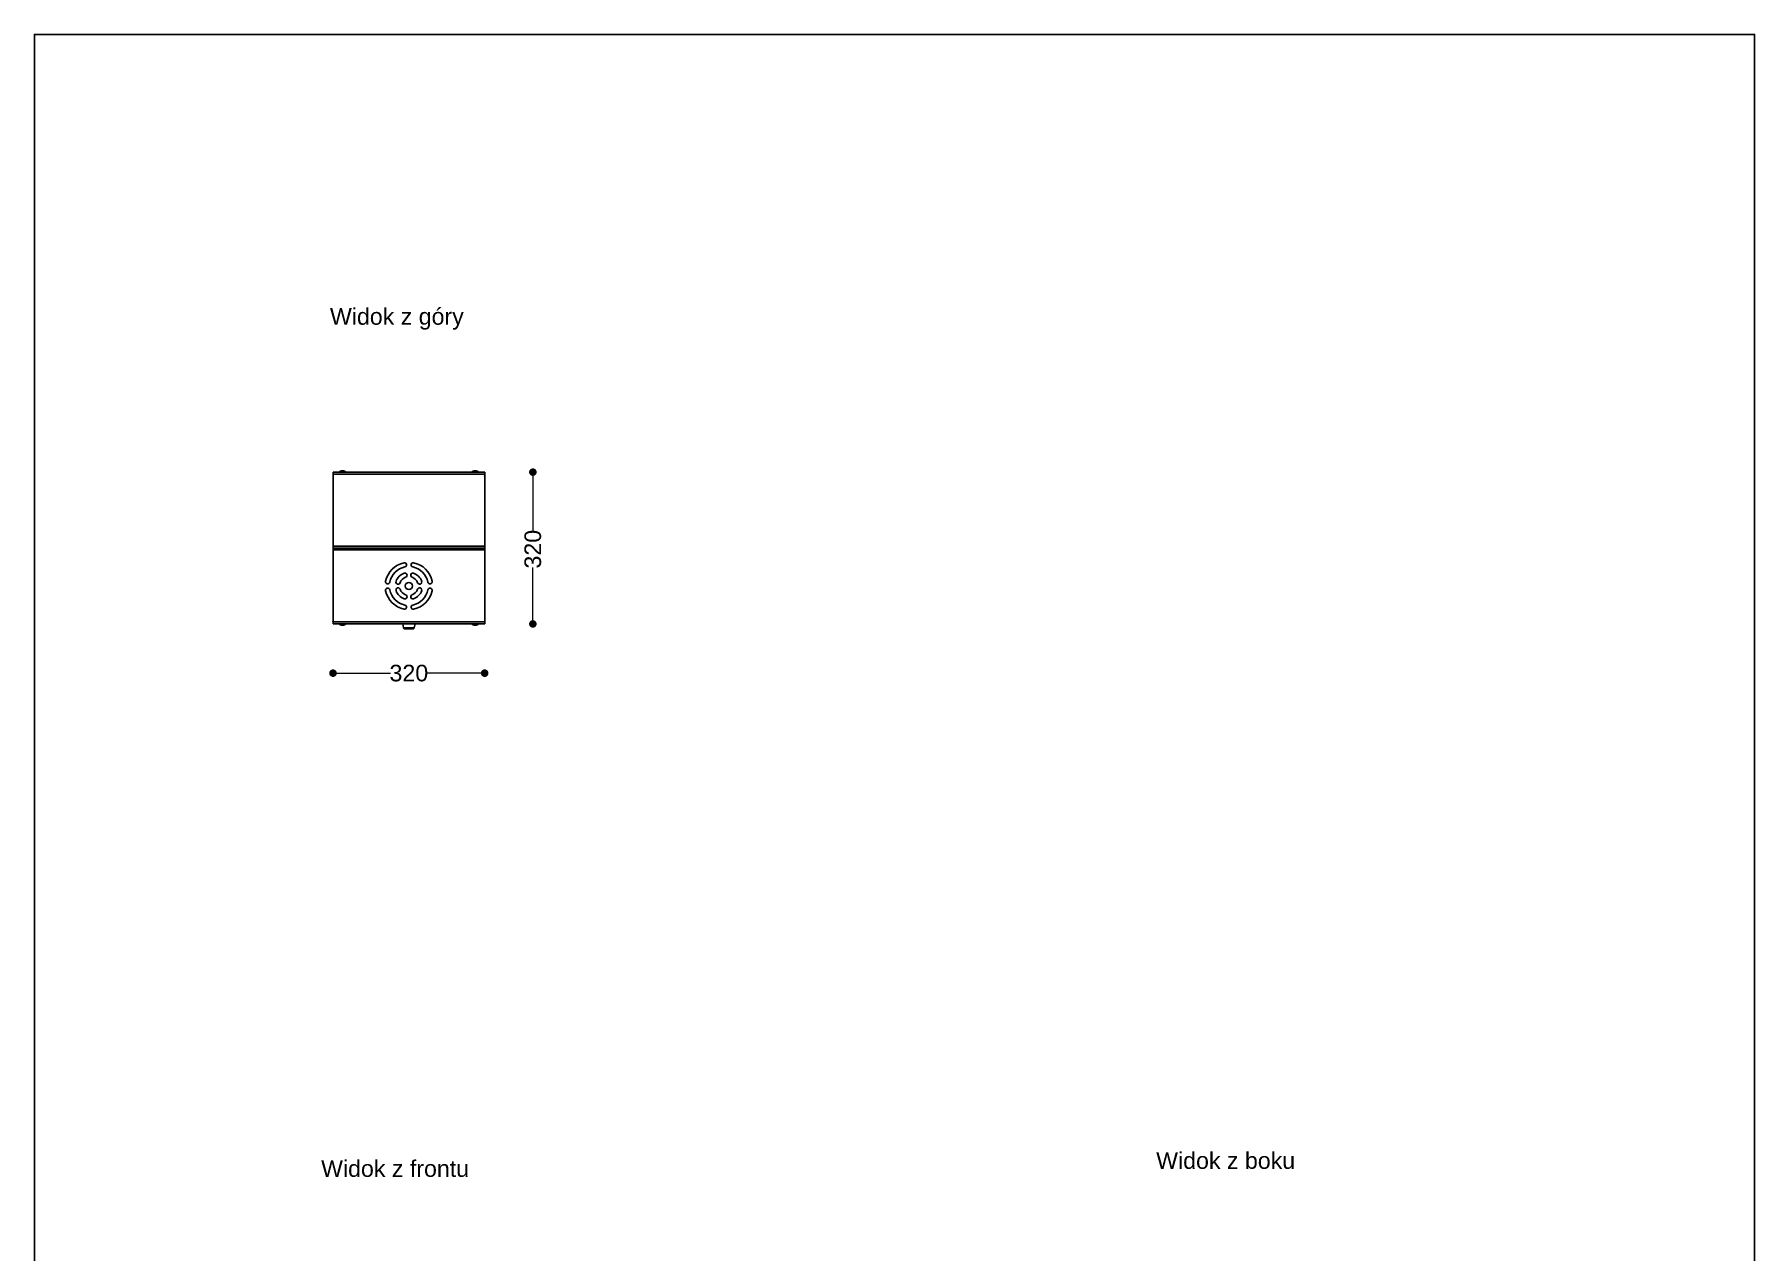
# Model space of a CAD drawing. Header units: millimetres. Extents: x 10366 to 13995, y 24552 to 29685.
# Drawn here: x 10366 to 13995, y 27119 to 29685 of the extents above; entities that cross this region are included whole.
import ezdxf

# ---------------------------------------------------------------- set-up
doc = ezdxf.new("R2010")
doc.units = ezdxf.units.MM
doc.header["$LTSCALE"] = 3
doc.layers.add('Default', color=7, linetype='Continuous')
doc.styles.get("Standard").update_dxf_attribs({"font": 'arial.ttf'})
doc.dimstyles.new('MATEUSZ', dxfattribs={"dimtxt": 35, "dimasz": 16, "dimexe": 0.18, "dimexo": 0.0625, "dimgap": 0.09, "dimtad": 0, "dimdec": 0, "dimdsep": 46, "dimtxsty": 'Standard', "dimblk": 'DOT', "dimcen": 0.09, "dimse1": 1, "dimse2": 1, "dimadec": 0, "dimazin": 0, "dimtfac": 1, "dimtdec": 0, "dimtofl": 0, "dimtmove": 0, "dimatfit": 3, "dimfxl": 1, "dimtolj": 1, "dimtzin": 0, "dimlwd": 9, "dimlwe": 9, "dimarcsym": 0})

# ---------------------------------------------------------------- blocks, each defined once
blk = doc.blocks.new('_Dot')
at = {"color": 0, "linetype": 'ByBlock', "lineweight": -2}
blk.add_line((-0.5, 0), (-1, 0), dxfattribs=at)
at = {"color": 0, "linetype": 'ByBlock', "const_width": 0.5}
blk.add_lwpolyline([(-0.25, 0, 1), (0.25, 0, 1)], format="xyb", close=True, dxfattribs=at)
blk = doc.blocks.new('*D19')
at = {"color": 0, "lineweight": 9, "transparency": 16777216}
for p, q in [((11012.1, 28338), (11117.4, 28338)), ((11300.1, 28338), (11194.7, 28338))]:
    blk.add_line(p, q, dxfattribs=at)
at = {"layer": 'Defpoints', "color": 0, "transparency": 16777216}
for p in [(10996.1, 28441.8), (11316.1, 28441.8), (11316.1, 28338)]:
    blk.add_point(p, dxfattribs=at)
at = {"color": 0, "lineweight": 9, "transparency": 16777216, "xscale": 16, "yscale": 16, "zscale": 16, "rotation": 180}
blk.add_blockref('_Dot', (10996.1, 28338), dxfattribs=at)
at = {"color": 0, "lineweight": 9, "transparency": 16777216, "xscale": 16, "yscale": 16, "zscale": 16}
blk.add_blockref('_Dot', (11316.1, 28338), dxfattribs=at)
at = {"color": 0, "transparency": 16777216, "insert": (11156.1, 28338), "char_height": 35, "attachment_point": 5}
blk.add_mtext('\\A1;320', dxfattribs=at)
blk = doc.blocks.new('*D20')
at = {"color": 0, "lineweight": 9, "transparency": 16777216}
for p, q in [((11417.7, 28745.8), (11417.7, 28638.1)), ((11417.7, 28457.8), (11417.7, 28560.7))]:
    blk.add_line(p, q, dxfattribs=at)
at = {"layer": 'Defpoints', "color": 0, "transparency": 16777216}
for p in [(11316.1, 28761.8), (11316.1, 28441.8), (11417.7, 28441.8)]:
    blk.add_point(p, dxfattribs=at)
at = {"color": 0, "lineweight": 9, "transparency": 16777216, "xscale": 16, "yscale": 16, "zscale": 16}
for p, rotation in [((11417.7, 28761.8), 90), ((11417.7, 28441.8), 270)]:
    blk.add_blockref('_Dot', p, dxfattribs=dict(at, rotation=rotation))
at = {"color": 0, "transparency": 16777216, "insert": (11417.7, 28599.4), "char_height": 35, "attachment_point": 5, "rotation": 90}
blk.add_mtext('\\A1;320', dxfattribs=at)

msp = doc.modelspace()

# ---------------------------------------------------------------- linework, layer by layer
msp.add_lwpolyline([(10366.2, 24552.5), (10366.2, 29684.6), (13995, 29684.6), (13995, 24552.5)], close=True)
at = {"layer": 'Default'}
for p, q in [((10996.1, 28761.8), (11316.1, 28761.8)), ((10996.1, 28757.7), (10996.1, 28606)), ((10996.1, 28757.7), (11316.1, 28757.7)), ((11009.6, 28761.8), (11009.6, 28762.8)), ((11022.6, 28762.8), (11022.6, 28761.8)), ((11289.6, 28761.8), (11289.6, 28762.8)), ((11302.6, 28762.8), (11302.6, 28761.8)), ((11316.1, 28606), (11316.1, 28757.7)), ((10996.1, 28606), (11316.1, 28606)), ((11316.1, 28601.8), (10996.1, 28601.8)), ((10996.1, 28601.8), (11316.1, 28601.8)), ((11316.1, 28597.7), (10996.1, 28597.7)), ((10996.1, 28597.7), (10996.1, 28446)), ((11316.1, 28446), (11316.1, 28597.7)), ((11146.1, 28472.8), (11148.3, 28472.8)), ((11164.2, 28472.8), (11166.5, 28472.8)), ((11316.1, 28446), (10996.1, 28446)), ((11316.1, 28441.8), (10996.1, 28441.8)), ((11009.6, 28440.8), (11009.6, 28441.8)), ((11022.6, 28441.8), (11022.6, 28440.8)), ((11144.6, 28433.5), (11143.1, 28441.8)), ((11169.1, 28441.8), (11167.6, 28433.5)), ((11289.6, 28440.8), (11289.6, 28441.8)), ((11302.6, 28441.8), (11302.6, 28440.8))]:
    msp.add_line(p, q, dxfattribs=at)
for points in [[(10996.1, 28761.8, 0), (10996.1, 28761.8, 0), (10996.1, 28761.8, 0), (10996.1, 28761.8, 0), (10996.1, 28761.8, 0), (10996.1, 28761.8, 0), (10996.1, 28761.8, 0), (10996.1, 28761.8, 0), (10996.1, 28761.8, 0), (10996.1, 28761.8, 0), (10996.1, 28761.8, 0), (10996.1, 28761.8, 0), (10996.1, 28761.8, 0), (10996.1, 28761.8, 0), (10996.1, 28761.8, 0), (10996.1, 28761.7, 0), (10996.1, 28761.3, 0), (10996.1, 28757.7, 0)], [(11016.1, 28762.8, 0), (11009.6, 28762.8, 0), (11009.6, 28762.8, 0), (11009.6, 28762.8, 0), (11009.6, 28762.8, 0), (11009.6, 28762.8, 0), (11009.6, 28762.8, 0), (11009.6, 28762.8, 0), (11009.6, 28762.8, 0), (11009.6, 28762.8, 0), (11009.6, 28762.8, 0), (11009.6, 28762.8, 0), (11009.6, 28762.8, 0), (11009.6, 28762.8, 0), (11009.6, 28762.8, 0), (11009.6, 28762.8, 0), (11009.6, 28762.8, 0), (11009.6, 28762.8, 0), (11009.6, 28762.8, 0), (11009.7, 28762.8, 0), (11010.3, 28762.8, 0), (11014.9, 28762.8, 0)], [(11014.9, 28764.5, 0), (11014.6, 28764.6, 0), (11014.3, 28764.6, 0), (11014, 28764.6, 0), (11013.7, 28764.5, 0)], [(11013.7, 28764.5, 0), (11014, 28764.6, 0), (11014.3, 28764.6, 0), (11014.6, 28764.6, 0), (11014.9, 28764.5, 0)], [(11017.2, 28762.8, 0), (11021.3, 28762.8, 0), (11022.3, 28762.8, 0), (11022.5, 28762.8, 0), (11022.6, 28762.8, 0), (11022.6, 28762.8, 0), (11022.6, 28762.8, 0), (11022.6, 28762.8, 0), (11022.6, 28762.8, 0), (11022.6, 28762.8, 0), (11022.6, 28762.8, 0), (11022.6, 28762.8, 0), (11022.6, 28762.8, 0), (11022.6, 28762.8, 0), (11022.6, 28762.8, 0), (11022.6, 28762.8, 0), (11022.6, 28762.8, 0), (11022.6, 28762.8, 0), (11022.6, 28762.8, 0), (11022.6, 28762.8, 0), (11022.6, 28762.8, 0), (11022.6, 28762.8, 0), (11022.6, 28762.8, 0), (11022.5, 28762.8, 0), (11022.5, 28762.8, 0), (11022.4, 28762.8, 0), (11021.9, 28762.8, 0), (11016.1, 28762.8, 0)], [(11017.2, 28764.5, 0), (11017.5, 28764.6, 0), (11017.8, 28764.6, 0), (11018.1, 28764.6, 0), (11018.4, 28764.5, 0)], [(11018.4, 28764.5, 0), (11018.1, 28764.6, 0), (11017.8, 28764.6, 0), (11017.5, 28764.6, 0), (11017.2, 28764.5, 0)], [(11296.1, 28762.8, 0), (11289.6, 28762.8, 0), (11289.6, 28762.8, 0), (11289.6, 28762.8, 0), (11289.6, 28762.8, 0), (11289.6, 28762.8, 0), (11289.6, 28762.8, 0), (11289.6, 28762.8, 0), (11289.6, 28762.8, 0), (11289.6, 28762.8, 0), (11289.6, 28762.8, 0), (11289.6, 28762.8, 0), (11289.6, 28762.8, 0), (11289.6, 28762.8, 0), (11289.6, 28762.8, 0), (11289.6, 28762.8, 0), (11289.6, 28762.8, 0), (11289.6, 28762.8, 0), (11289.6, 28762.8, 0), (11289.7, 28762.8, 0), (11290.3, 28762.8, 0), (11294.9, 28762.8, 0)], [(11294.9, 28764.5, 0), (11294.6, 28764.6, 0), (11294.3, 28764.6, 0), (11294, 28764.6, 0), (11293.7, 28764.5, 0)], [(11293.7, 28764.5, 0), (11294, 28764.6, 0), (11294.3, 28764.6, 0), (11294.6, 28764.6, 0), (11294.9, 28764.5, 0)], [(11297.2, 28762.8, 0), (11301.3, 28762.8, 0), (11302.3, 28762.8, 0), (11302.5, 28762.8, 0), (11302.6, 28762.8, 0), (11302.6, 28762.8, 0), (11302.6, 28762.8, 0), (11302.6, 28762.8, 0), (11302.6, 28762.8, 0), (11302.6, 28762.8, 0), (11302.6, 28762.8, 0), (11302.6, 28762.8, 0), (11302.6, 28762.8, 0), (11302.6, 28762.8, 0), (11302.6, 28762.8, 0), (11302.6, 28762.8, 0), (11302.6, 28762.8, 0), (11302.6, 28762.8, 0), (11302.6, 28762.8, 0), (11302.6, 28762.8, 0), (11302.6, 28762.8, 0), (11302.6, 28762.8, 0), (11302.6, 28762.8, 0), (11302.5, 28762.8, 0), (11302.5, 28762.8, 0), (11302.4, 28762.8, 0), (11301.9, 28762.8, 0), (11296.1, 28762.8, 0)], [(11297.2, 28764.5, 0), (11297.5, 28764.6, 0), (11297.8, 28764.6, 0), (11298.1, 28764.6, 0), (11298.4, 28764.5, 0)], [(11298.4, 28764.5, 0), (11298.1, 28764.6, 0), (11297.8, 28764.6, 0), (11297.5, 28764.6, 0), (11297.2, 28764.5, 0)], [(11316.1, 28761.8, 0), (11316.1, 28761.8, 0), (11316.1, 28761.8, 0), (11316.1, 28761.8, 0), (11316.1, 28761.8, 0), (11316.1, 28761.8, 0), (11316.1, 28761.8, 0), (11316.1, 28761.8, 0), (11316.1, 28761.8, 0), (11316.1, 28761.8, 0), (11316.1, 28761.8, 0), (11316.1, 28761.8, 0), (11316.1, 28761.8, 0), (11316.1, 28761.8, 0), (11316.1, 28761.8, 0), (11316.1, 28761.7, 0), (11316.1, 28761.3, 0), (11316.1, 28757.7, 0)], [(10996.1, 28606, 0), (10996.1, 28601.8, 0)], [(10996.1, 28597.7, 0), (10996.1, 28601.8, 0)], [(11316.1, 28606, 0), (11316.1, 28601.8, 0)], [(11316.1, 28597.7, 0), (11316.1, 28601.8, 0)], [(10996.1, 28441.8, 0), (10996.1, 28441.8, 0), (10996.1, 28441.8, 0), (10996.1, 28441.8, 0), (10996.1, 28441.8, 0), (10996.1, 28441.8, 0), (10996.1, 28441.8, 0), (10996.1, 28441.8, 0), (10996.1, 28441.8, 0), (10996.1, 28441.8, 0), (10996.1, 28441.8, 0), (10996.1, 28441.8, 0), (10996.1, 28441.8, 0), (10996.1, 28441.8, 0), (10996.1, 28441.9, 0), (10996.1, 28442, 0), (10996.1, 28442.4, 0), (10996.1, 28446, 0)], [(11010.6, 28440.8, 0), (11009.6, 28440.8, 0), (11009.6, 28440.8, 0), (11009.6, 28440.8, 0), (11009.6, 28440.8, 0), (11009.6, 28440.8, 0), (11009.6, 28440.8, 0), (11009.6, 28440.8, 0), (11009.6, 28440.8, 0), (11009.6, 28440.8, 0), (11009.6, 28440.8, 0), (11009.6, 28440.8, 0), (11009.6, 28440.8, 0), (11009.6, 28440.8, 0), (11009.6, 28440.8, 0), (11009.6, 28440.8, 0), (11009.6, 28440.8, 0), (11009.6, 28440.8, 0), (11009.6, 28440.8, 0), (11009.6, 28440.8, 0), (11009.6, 28440.8, 0), (11009.6, 28440.8, 0), (11009.6, 28440.8, 0), (11009.9, 28440.8, 0), (11011.1, 28440.8, 0), (11016.1, 28440.8, 0)], [(11014.9, 28439.2, 0), (11014.6, 28439.1, 0), (11014.3, 28439.1, 0), (11014, 28439.1, 0), (11013.7, 28439.2, 0)], [(11013.7, 28439.2, 0), (11014, 28439.1, 0), (11014.3, 28439.1, 0), (11014.6, 28439.1, 0), (11014.9, 28439.2, 0)], [(11016.1, 28440.8, 0), (11022, 28440.8, 0), (11022.5, 28440.8, 0), (11022.6, 28440.8, 0), (11022.6, 28440.8, 0), (11022.6, 28440.8, 0), (11022.6, 28440.8, 0), (11022.6, 28440.8, 0), (11022.6, 28440.8, 0), (11022.6, 28440.8, 0), (11022.6, 28440.8, 0), (11022.6, 28440.8, 0), (11022.6, 28440.8, 0), (11022.6, 28440.8, 0), (11022.6, 28440.8, 0), (11022.6, 28440.8, 0), (11022.6, 28440.8, 0), (11022.6, 28440.8, 0), (11022.6, 28440.8, 0), (11022.6, 28440.8, 0), (11022.6, 28440.8, 0), (11022.6, 28440.8, 0), (11022.5, 28440.8, 0), (11022.5, 28440.8, 0), (11022.2, 28440.8, 0), (11021.1, 28440.8, 0)], [(11017.2, 28439.2, 0), (11017.5, 28439.1, 0), (11017.8, 28439.1, 0), (11018.1, 28439.1, 0), (11018.4, 28439.2, 0)], [(11018.4, 28439.2, 0), (11018.1, 28439.1, 0), (11017.8, 28439.1, 0), (11017.5, 28439.1, 0), (11017.2, 28439.2, 0)], [(11167.6, 28433.5, 0), (11167.6, 28433.5, 0), (11167.6, 28433.5, 0), (11167.6, 28433.5, 0), (11167.6, 28433.5, 0), (11167.6, 28433.5, 0), (11167.6, 28433.5, 0), (11167.6, 28433.5, 0), (11167.6, 28433.5, 0), (11167.6, 28433.5, 0), (11167.6, 28433.5, 0), (11167.6, 28433.5, 0), (11167.5, 28433.5, 0), (11167.5, 28433.5, 0), (11167.2, 28433.5, 0), (11166.1, 28433.5, 0), (11144.6, 28433.5, 0)], [(11146.5, 28431.8, 0), (11146.3, 28431.9, 0), (11146, 28431.9, 0), (11145.8, 28432, 0), (11145.7, 28432, 0), (11145.4, 28432.2, 0), (11145.2, 28432.3, 0), (11145, 28432.6, 0), (11144.8, 28432.9, 0), (11144.6, 28433.2, 0), (11144.6, 28433.5, 0)], [(11156.1, 28431.8, 0), (11164.9, 28431.8, 0), (11165.5, 28431.8, 0), (11165.6, 28431.8, 0), (11165.6, 28431.8, 0), (11165.6, 28431.8, 0), (11165.6, 28431.8, 0), (11165.6, 28431.8, 0), (11165.6, 28431.8, 0), (11165.6, 28431.8, 0), (11165.6, 28431.8, 0), (11165.6, 28431.8, 0), (11165.6, 28431.8, 0), (11165.6, 28431.8, 0), (11165.6, 28431.8, 0), (11165.6, 28431.8, 0), (11165.6, 28431.8, 0), (11165.6, 28431.8, 0), (11165.6, 28431.8, 0), (11165.6, 28431.8, 0), (11165.6, 28431.8, 0), (11165.4, 28431.8, 0), (11164.9, 28431.8, 0), (11159.7, 28431.8, 0), (11146.5, 28431.8, 0)], [(11147.1, 28431.8, 0), (11147.1, 28431.8, 0), (11147.1, 28431.8, 0), (11147.1, 28431.8, 0), (11147.1, 28431.8, 0), (11147.1, 28431.8, 0), (11147.1, 28431.8, 0), (11147.1, 28431.8, 0), (11147.1, 28431.8, 0), (11147.1, 28431.8, 0), (11147.1, 28431.8, 0), (11147.1, 28431.8, 0), (11147.1, 28431.8, 0), (11147.1, 28431.8, 0), (11147.3, 28431.8, 0), (11148.2, 28431.8, 0), (11165.1, 28431.8, 0)], [(11165.6, 28431.8, 0), (11165.8, 28431.9, 0), (11166.1, 28431.9, 0), (11166.3, 28432, 0), (11166.4, 28432, 0), (11166.8, 28432.2, 0), (11166.9, 28432.3, 0), (11167.1, 28432.6, 0), (11167.3, 28432.9, 0), (11167.5, 28433.2, 0), (11167.6, 28433.5, 0)], [(11290.6, 28440.8, 0), (11289.6, 28440.8, 0), (11289.6, 28440.8, 0), (11289.6, 28440.8, 0), (11289.6, 28440.8, 0), (11289.6, 28440.8, 0), (11289.6, 28440.8, 0), (11289.6, 28440.8, 0), (11289.6, 28440.8, 0), (11289.6, 28440.8, 0), (11289.6, 28440.8, 0), (11289.6, 28440.8, 0), (11289.6, 28440.8, 0), (11289.6, 28440.8, 0), (11289.6, 28440.8, 0), (11289.6, 28440.8, 0), (11289.6, 28440.8, 0), (11289.6, 28440.8, 0), (11289.6, 28440.8, 0), (11289.6, 28440.8, 0), (11289.6, 28440.8, 0), (11289.6, 28440.8, 0), (11289.6, 28440.8, 0), (11289.9, 28440.8, 0), (11291.1, 28440.8, 0), (11296.1, 28440.8, 0)], [(11294.9, 28439.2, 0), (11294.6, 28439.1, 0), (11294.3, 28439.1, 0), (11294, 28439.1, 0), (11293.7, 28439.2, 0)], [(11293.7, 28439.2, 0), (11294, 28439.1, 0), (11294.3, 28439.1, 0), (11294.6, 28439.1, 0), (11294.9, 28439.2, 0)], [(11296.1, 28440.8, 0), (11301.8, 28440.8, 0), (11302.4, 28440.8, 0), (11302.5, 28440.8, 0), (11302.6, 28440.8, 0), (11302.6, 28440.8, 0), (11302.6, 28440.8, 0), (11302.6, 28440.8, 0), (11302.6, 28440.8, 0), (11302.6, 28440.8, 0), (11302.6, 28440.8, 0), (11302.6, 28440.8, 0), (11302.6, 28440.8, 0), (11302.6, 28440.8, 0), (11302.6, 28440.8, 0), (11302.6, 28440.8, 0), (11302.6, 28440.8, 0), (11302.6, 28440.8, 0), (11302.6, 28440.8, 0), (11302.6, 28440.8, 0), (11302.6, 28440.8, 0), (11302.6, 28440.8, 0), (11302.5, 28440.8, 0), (11302.5, 28440.8, 0), (11302.2, 28440.8, 0), (11301.6, 28440.8, 0)], [(11297.2, 28439.2, 0), (11297.5, 28439.1, 0), (11297.8, 28439.1, 0), (11298.1, 28439.1, 0), (11298.4, 28439.2, 0)], [(11298.4, 28439.2, 0), (11298.1, 28439.1, 0), (11297.8, 28439.1, 0), (11297.5, 28439.1, 0), (11297.2, 28439.2, 0)], [(11316.1, 28441.8, 0), (11316.1, 28441.8, 0), (11316.1, 28441.8, 0), (11316.1, 28441.8, 0), (11316.1, 28441.8, 0), (11316.1, 28441.8, 0), (11316.1, 28441.8, 0), (11316.1, 28441.8, 0), (11316.1, 28441.8, 0), (11316.1, 28441.8, 0), (11316.1, 28441.8, 0), (11316.1, 28441.8, 0), (11316.1, 28441.8, 0), (11316.1, 28441.8, 0), (11316.1, 28441.9, 0), (11316.1, 28442, 0), (11316.1, 28442.4, 0), (11316.1, 28446, 0)]]:
    msp.add_polyline3d(points, dxfattribs=at)
msp.add_polyline3d([(11146.8, 28431.8, 0), (11146.8, 28431.8, 0), (11146.8, 28431.8, 0), (11146.8, 28431.8, 0), (11146.8, 28431.8, 0), (11146.8, 28431.8, 0), (11146.8, 28431.8, 0), (11146.8, 28431.8, 0), (11146.8, 28431.8, 0), (11146.8, 28431.8, 0), (11146.8, 28431.8, 0), (11146.8, 28431.8, 0), (11146.9, 28431.8, 0), (11147.1, 28431.8, 0), (11147.9, 28431.8, 0), (11163.9, 28431.8, 0), (11165.3, 28431.8, 0), (11165.3, 28431.8, 0), (11165.3, 28431.8, 0), (11165.3, 28431.8, 0), (11165.3, 28431.8, 0), (11165.3, 28431.8, 0), (11165.3, 28431.8, 0), (11165.3, 28431.8, 0), (11165.3, 28431.8, 0), (11165.3, 28431.8, 0), (11165.3, 28431.8, 0), (11165.3, 28431.8, 0), (11165.3, 28431.8, 0), (11165.3, 28431.8, 0), (11165.3, 28431.8, 0), (11165.3, 28431.8, 0), (11165.3, 28431.8, 0), (11165.3, 28431.8, 0), (11165.2, 28431.8, 0), (11165, 28431.8, 0), (11164.2, 28431.8, 0)], close=True, dxfattribs=at)
for centre, radius, start, end in [((11000.2, 28753.2), 4.13, 167.2852, 180), ((11016.1, 28756.3), 8.56, 105.6471, 129.9662), ((11016.1, 28756.3), 8.33, 82.0278, 97.9722), ((11016.1, 28756.3), 8.56, 50.0338, 74.3529), ((11296.1, 28756.3), 8.56, 105.6471, 129.9662), ((11296.1, 28756.3), 8.33, 82.0278, 97.9722), ((11296.1, 28756.3), 8.56, 50.0338, 74.3529), ((11311.9, 28753.2), 4.13, 0, 10.904), ((11016.1, 28731.8), 20, 180, 185.1162), ((11296.1, 28731.8), 20, 354.5403, 0), ((11156.1, 28521.8), 50, 101.5, 168.5), ((11156.1, 28521.8), 41, 101.5, 168.5), ((11147, 28566.4), 4.5, 281.5, 101.5), ((11165.1, 28566.4), 4.5, 78.5, 258.5), ((11156.1, 28521.8), 41, 11.5, 78.5), ((11156.1, 28521.8), 50, 11.5, 78.5), ((11111.5, 28530.9), 4.5, 168.5, 348.5), ((11133.3, 28530.1), 4.5, 160, 340), ((11133.3, 28530.1), 4.5, 160, 340), ((11156.1, 28521.8), 28.8, 110, 160), ((11156.1, 28521.8), 19.8, 110, 160), ((11147.8, 28544.6), 4.5, 290, 110), ((11147.8, 28544.6), 4.5, 290, 110), ((11156.1, 28521.8), 7.5, 360, 180), ((11156.1, 28521.8), 7.5, 0, 180), ((11164.4, 28544.6), 4.5, 70, 250), ((11156.1, 28521.8), 19.7, 20, 70), ((11156.1, 28521.8), 28.8, 20, 70), ((11178.8, 28530.1), 4.5, 200, 20), ((11200.6, 28530.9), 4.5, 191.5, 11.5), ((11111.5, 28512.8), 4.5, 11.5, 191.5), ((11156.1, 28521.8), 50, 191.5, 258.5), ((11156.1, 28521.8), 41, 191.5, 258.5), ((11133.3, 28513.5), 4.5, 20, 200), ((11133.3, 28513.5), 4.5, 20, 200), ((11156.1, 28521.8), 28.8, 200, 250), ((11156.1, 28521.8), 19.8, 200, 250), ((11147.8, 28499.1), 4.5, 250, 70), ((11156.1, 28521.8), 7.5, 180, 0), ((11164.4, 28499.1), 4.5, 110, 290), ((11156.1, 28521.8), 19.7, 290, 340), ((11156.1, 28521.8), 41, 281.5, 348.5), ((11156.1, 28521.8), 28.8, 290, 340), ((11156.1, 28521.8), 50, 281.5, 348.5), ((11178.8, 28513.5), 4.5, 340, 160), ((11200.6, 28512.8), 4.5, 348.5, 168.5), ((11016.1, 28471.8), 20, 174.7206, 180), ((11147, 28477.3), 4.5, 258.5, 78.5), ((11165.1, 28477.3), 4.5, 101.5, 281.5), ((11296.1, 28471.8), 20, 0, 4.936), ((11000.2, 28447.5), 4.13, 180, 189.999), ((11016.1, 28447.4), 8.56, 230.0338, 254.3529), ((11016.1, 28447.4), 8.33, 262.0278, 277.9722), ((11016.1, 28447.4), 8.56, 285.6471, 309.9662), ((11296.1, 28447.4), 8.56, 230.0338, 254.3529), ((11296.1, 28447.4), 8.33, 262.0278, 277.9722), ((11296.1, 28447.4), 8.56, 285.6471, 309.9662), ((11311.9, 28447.5), 4.13, 348.2133, 0)]:
    msp.add_arc(centre, radius, start, end, dxfattribs=at)

# ---------------------------------------------------------------- texts
for s, p in [('Widok z góry', (10989.7, 29072.6)), ('Widok z boku', (12732.6, 27293)), ('Widok z frontu', (10971, 27276.1))]:
    msp.add_text(s, height=34.962).set_placement(p)

# ---------------------------------------------------------------- dimensions: what is measured, and where the dimension line sits
dim = msp.add_linear_dim(base=(11417.7, 28441.8), p1=(11316.1, 28761.8), p2=(11316.1, 28441.8), angle=90, dimstyle='MATEUSZ')
dim.commit()
dim.dimension.update_dxf_attribs({"geometry": '*D20', "text_midpoint": (11417.7, 28599.4), "dimtype": 160})
dim = msp.add_linear_dim(base=(11316.1, 28338), p1=(10996.1, 28441.8), p2=(11316.1, 28441.8), dimstyle='MATEUSZ')
dim.commit()
dim.dimension.update_dxf_attribs({"geometry": '*D19', "text_midpoint": (11156.1, 28338)})

doc.saveas('drawing.dxf')
